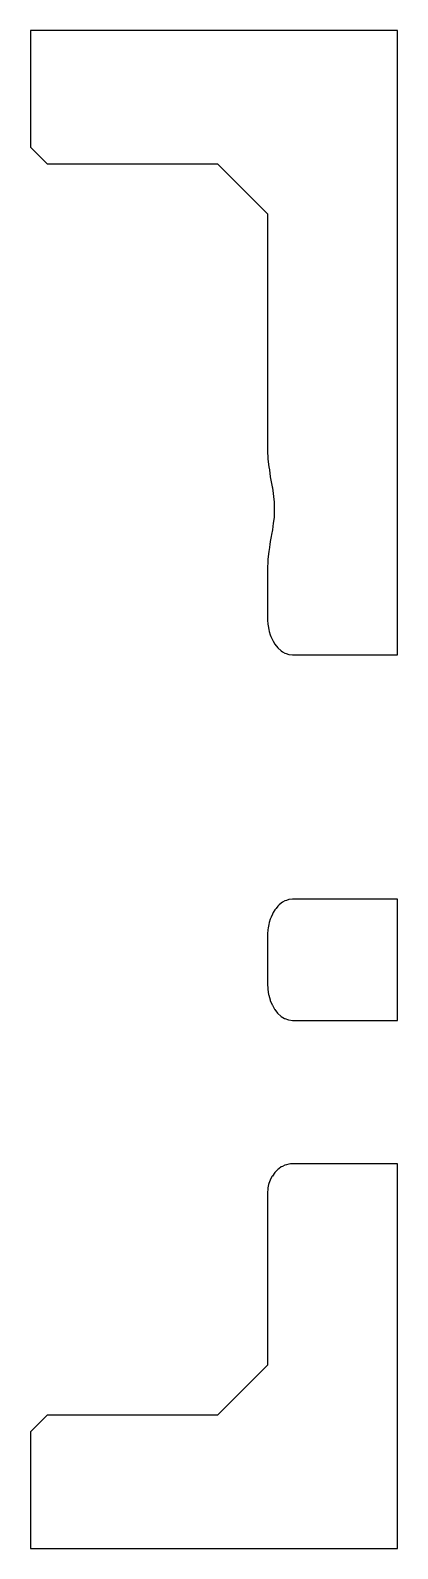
# Model space of a CAD drawing. Header units: metres. Extents: x 0 to 47.5, y 0 to 45.5.
# Drawn here: x 0 to 11, y 0 to 45.5 of the extents above.
import ezdxf

# ---------------------------------------------------------------- set-up
doc = ezdxf.new("R2010")
doc.units = ezdxf.units.M

msp = doc.modelspace()

# ---------------------------------------------------------------- linework, layer by layer
for p, q in [((11, 45.5), (0, 45.5)), ((0, 45.5), (0, 42)), ((11, 26.7818), (11, 45.5)), ((0, 42), (0.5, 41.5)), ((0.5, 41.5), (5.60409, 41.5)), ((5.60409, 41.5), (7.10409, 40)), ((7.10409, 40), (7.10409, 32.9124)), ((7.10409, 32.9124), (7.10432, 32.9075)), ((7.10432, 32.9075), (7.11332, 32.6643)), ((7.11332, 32.6643), (7.13259, 32.4936)), ((7.13259, 32.4936), (7.14079, 32.4209)), ((7.14079, 32.4209), (7.15926, 32.3261)), ((7.15926, 32.3261), (7.18583, 32.1242)), ((7.18583, 32.1242), (7.24465, 31.8222)), ((7.24465, 31.8222), (7.24732, 31.7944)), ((7.24732, 31.7944), (7.30579, 31.3578)), ((7.30341, 31.0284), (7.30252, 30.9049)), ((7.30579, 31.3578), (7.30341, 31.0284)), ((7.24732, 30.5323), (7.24191, 30.4814)), ((7.27682, 30.7314), (7.24732, 30.5323)), ((7.30252, 30.9049), (7.27682, 30.7314)), ((7.17247, 30.0897), (7.15013, 29.9281)), ((7.18583, 30.1863), (7.17247, 30.0897)), ((7.2057, 30.2834), (7.18583, 30.1863)), ((7.23728, 30.4379), (7.2057, 30.2834)), ((7.24191, 30.4814), (7.23728, 30.4379)), ((7.11332, 29.6457), (7.11009, 29.5609)), ((7.12326, 29.7311), (7.11332, 29.6457)), ((7.14079, 29.8816), (7.12326, 29.7311)), ((7.14359, 29.8955), (7.14079, 29.8816)), ((7.15013, 29.9281), (7.14359, 29.8955)), ((7.11009, 29.5609), (7.10409, 29.4038)), ((7.10409, 29.4038), (7.10409, 27.8791)), ((7.10409, 27.8791), (7.10688, 27.8272)), ((7.10688, 27.8272), (7.11332, 27.7075)), ((7.11332, 27.7075), (7.12181, 27.6557)), ((7.12181, 27.6557), (7.14079, 27.54)), ((7.14079, 27.54), (7.15498, 27.4899)), ((7.15498, 27.4899), (7.18583, 27.3809)), ((7.18583, 27.3809), (7.20555, 27.3338)), ((7.20555, 27.3338), (7.24732, 27.2341)), ((7.24732, 27.2341), (7.27224, 27.1914)), ((7.27224, 27.1914), (7.32376, 27.1032)), ((7.32376, 27.1032), (7.41325, 26.9913)), ((7.41325, 26.9913), (7.51359, 26.9014)), ((7.51359, 26.9014), (7.55027, 26.8791)), ((7.55027, 26.8791), (7.62232, 26.8355)), ((7.62232, 26.8355), (7.66117, 26.8218)), ((7.66117, 26.8218), (7.73676, 26.7953)), ((7.73676, 26.7953), (7.85409, 26.7818)), ((7.85409, 26.7818), (11, 26.7818)), ((7.32376, 19.1445), (7.27617, 19.063)), ((7.35794, 19.1872), (7.32376, 19.1445)), ((7.41325, 19.2563), (7.35794, 19.1872)), ((7.45195, 19.291), (7.41325, 19.2563)), ((7.51359, 19.3463), (7.45195, 19.291)), ((7.55585, 19.3719), (7.51359, 19.3463)), ((7.62232, 19.4122), (7.55585, 19.3719)), ((7.66704, 19.4279), (7.62232, 19.4122)), ((7.73676, 19.4524), (7.66704, 19.4279)), ((7.85409, 19.4659), (7.73676, 19.4524)), ((11, 19.4659), (7.85409, 19.4659)), ((11, 15.8318), (11, 19.4659)), ((7.14079, 18.7077), (7.12323, 18.6006)), ((7.1573, 18.766), (7.14079, 18.7077)), ((7.18583, 18.8667), (7.1573, 18.766)), ((7.20872, 18.9214), (7.18583, 18.8667)), ((7.24732, 19.0136), (7.20872, 18.9214)), ((7.27617, 19.063), (7.24732, 19.0136)), ((7.10736, 18.4294), (7.10409, 18.3685)), ((7.10409, 18.3685), (7.10409, 16.9292)), ((7.11332, 18.5402), (7.10736, 18.4294)), ((7.12323, 18.6006), (7.11332, 18.5402)), ((7.10409, 16.9292), (7.11205, 16.7811)), ((7.11205, 16.7811), (7.11332, 16.7575)), ((7.11332, 16.7575), (7.13736, 16.611)), ((7.13736, 16.611), (7.14079, 16.59)), ((7.14079, 16.59), (7.18073, 16.449)), ((7.18073, 16.449), (7.18583, 16.431)), ((7.18583, 16.431), (7.24103, 16.2992)), ((7.24103, 16.2992), (7.24732, 16.2841)), ((7.24732, 16.2841), (7.31668, 16.1653)), ((7.31668, 16.1653), (7.32376, 16.1532)), ((7.32376, 16.1532), (7.40571, 16.0508)), ((7.40571, 16.0508), (7.41325, 16.0414)), ((7.41325, 16.0414), (7.50582, 15.9584)), ((7.50582, 15.9584), (7.51359, 15.9514)), ((7.51359, 15.9514), (7.61444, 15.8903)), ((7.61444, 15.8903), (7.62232, 15.8855)), ((7.62232, 15.8855), (7.72882, 15.8481)), ((7.72882, 15.8481), (7.73676, 15.8453)), ((7.73676, 15.8453), (7.85409, 15.8318)), ((7.85409, 15.8318), (11, 15.8318)), ((7.43826, 11.3833), (7.41325, 11.365)), ((7.51359, 11.4386), (7.43826, 11.3833)), ((7.55043, 11.4568), (7.51359, 11.4386)), ((7.62232, 11.4925), (7.55043, 11.4568)), ((7.66805, 11.5056), (7.62232, 11.4925)), ((7.73676, 11.5254), (7.66805, 11.5056)), ((7.78719, 11.5301), (7.73676, 11.5254)), ((7.85409, 11.5364), (7.78719, 11.5301)), ((11, 11.5364), (7.85409, 11.5364)), ((11, 0), (11, 11.5364)), ((7.14079, 10.9378), (7.13419, 10.9077)), ((7.1805, 11.0425), (7.14079, 10.9378)), ((7.18583, 11.0565), (7.1805, 11.0425)), ((7.24623, 11.1642), (7.18583, 11.0565)), ((7.24732, 11.1663), (7.24623, 11.1642)), ((7.24753, 11.1666), (7.24732, 11.1663)), ((7.32376, 11.2735), (7.24753, 11.1666)), ((7.33585, 11.2858), (7.32376, 11.2735)), ((7.41325, 11.365), (7.33585, 11.2858)), ((7.11, 10.7668), (7.10409, 10.6846)), ((7.10409, 10.6846), (7.10409, 5.5)), ((7.11332, 10.8128), (7.11, 10.7668)), ((7.13419, 10.9077), (7.11332, 10.8128)), ((7.10409, 5.5), (5.60409, 4)), ((0.5, 4), (0, 3.5)), ((5.60409, 4), (0.5, 4)), ((0, 3.5), (0, 0)), ((0, 0), (11, 0))]:
    msp.add_line(p, q)

doc.saveas('drawing.dxf')
